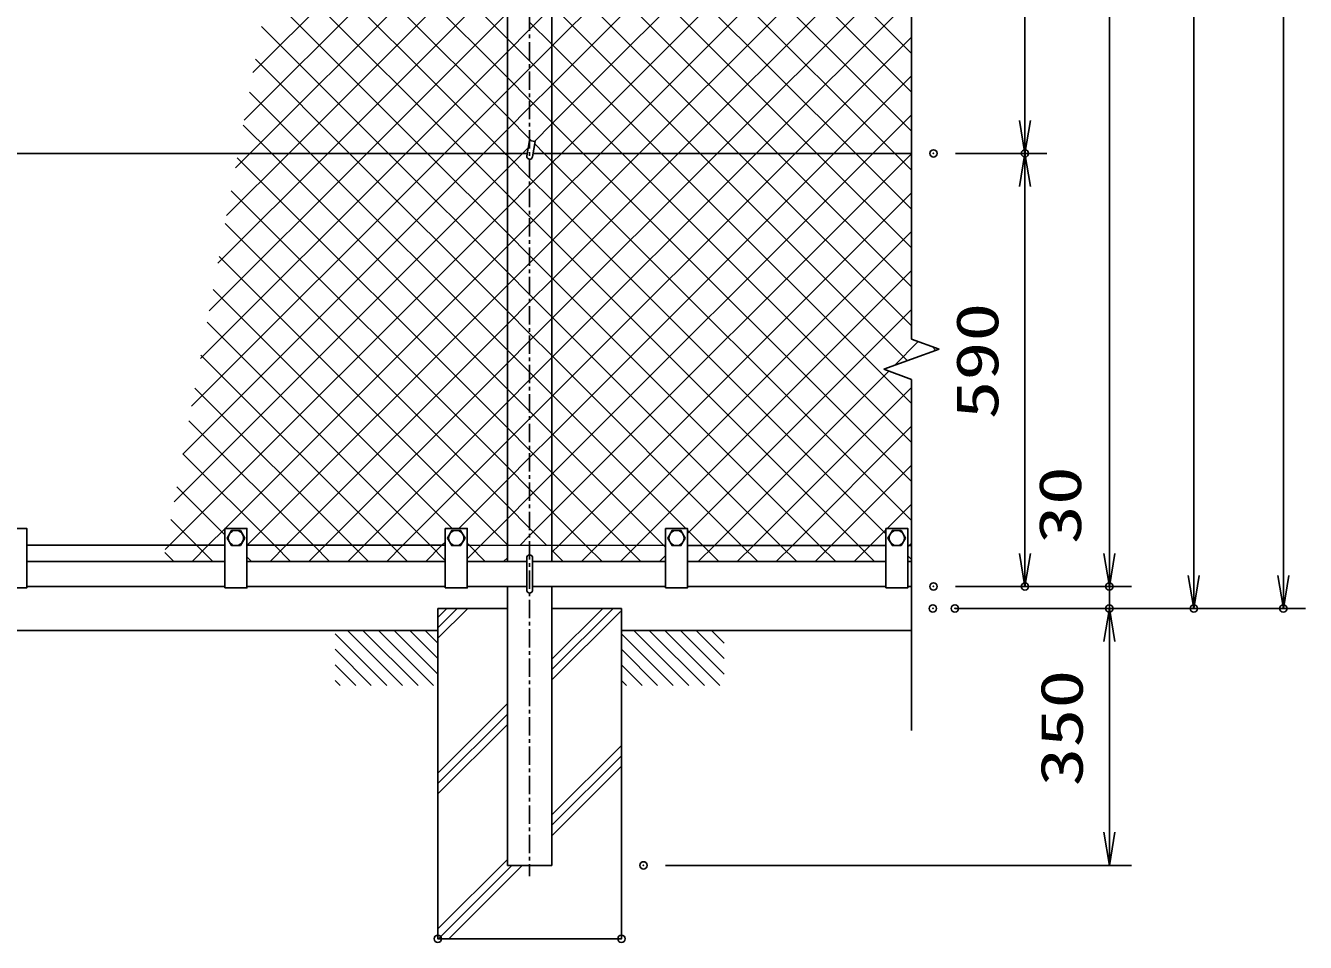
# Model space of a CAD drawing. Units: millimetres, scale not verified. Extents: x -4425 to 4425, y -3150 to 3150.
# Drawn here: x -1908 to -165, y -554 to 695 of the extents above; entities that cross this region are included whole.
import ezdxf
from ezdxf.enums import TextEntityAlignment as Align

# ---------------------------------------------------------------- set-up
doc = ezdxf.new("R2010")
doc.units = ezdxf.units.MM
doc.header["$LTSCALE"] = 20
doc.header["$PDMODE"] = 32
doc.header["$PDSIZE"] = 10
doc.linetypes.add('USER1', pattern=[2, 1.25, -0.25, 0.25, -0.25])
for name, color, linetype, lineweight in [('0-0_1', 7, 'Continuous', 25), ('0-1_0', 7, 'Continuous', 25), ('0-2_2', 7, 'Continuous', 25), ('0-5_EXTCNT-L', 4, 'Continuous', 25)]:
    doc.layers.add(name, color=color, linetype=linetype, lineweight=lineweight)
doc.layers.add('0-3_DEFPOINTS', color=7, linetype='Continuous')
doc.styles.add('ＭＳ ゴシック', font='')
doc.styles.get('ＭＳ ゴシック').set_extended_font_data('MS Gothic')

# ---------------------------------------------------------------- blocks, each defined once
blk = doc.blocks.new('C21')
at = {"layer": '0-0_1', "color": 4}
blk.add_line((62268.3, 59006.9), (63080.7, 59819.3), dxfattribs=at)
blk = doc.blocks.new('C22')
at = {"layer": '0-0_1', "color": 4}
blk.add_line((62268.3, 59289.7), (62797.8, 59819.3), dxfattribs=at)
blk = doc.blocks.new('C23')
at = {"layer": '0-0_1', "color": 4}
blk.add_line((62268.3, 59572.6), (62515, 59819.3), dxfattribs=at)
blk = doc.blocks.new('C47')
at = {"layer": '0-0_1', "color": 4}
blk.add_line((59468.3, 59530.2), (60879.3, 58119.3), dxfattribs=at)
blk = doc.blocks.new('C48')
at = {"layer": '0-0_1', "color": 4}
blk.add_line((59803.5, 59619.3), (61303.5, 58119.3), dxfattribs=at)
blk = doc.blocks.new('C49')
at = {"layer": '0-0_1', "color": 4}
blk.add_line((60227.8, 59619.3), (61727.8, 58119.3), dxfattribs=at)
blk = doc.blocks.new('C50')
at = {"layer": '0-0_1', "color": 4}
blk.add_line((60652.1, 59619.3), (62152.1, 58119.3), dxfattribs=at)
blk = doc.blocks.new('C51')
at = {"layer": '0-0_1', "color": 4}
blk.add_line((61076.3, 59619.3), (62268.3, 58427.3), dxfattribs=at)
blk = doc.blocks.new('C52')
at = {"layer": '0-0_1', "color": 4}
blk.add_line((61500.6, 59619.3), (62268.3, 58851.6), dxfattribs=at)
blk = doc.blocks.new('C53')
at = {"layer": '0-0_1', "color": 4}
blk.add_line((61924.9, 59619.3), (62268.3, 59275.8), dxfattribs=at)
blk = doc.blocks.new('C54')
at = {"layer": '0-0_1', "color": 4}
blk.add_line((59468.3, 59106), (60455, 58119.3), dxfattribs=at)
blk = doc.blocks.new('C55')
at = {"layer": '0-0_1', "color": 4}
blk.add_line((59468.3, 58681.7), (60030.7, 58119.3), dxfattribs=at)
blk = doc.blocks.new('C56')
at = {"layer": '0-0_1', "color": 4}
blk.add_line((59468.3, 58257.5), (59606.5, 58119.3), dxfattribs=at)
blk = doc.blocks.new('C57')
at = {"layer": '0-0_1', "color": 4}
blk.add_line((67268.3, 59530.2), (68679.3, 58119.3), dxfattribs=at)
blk = doc.blocks.new('C58')
at = {"layer": '0-0_1', "color": 4}
blk.add_line((67603.5, 59619.3), (69103.5, 58119.3), dxfattribs=at)
blk = doc.blocks.new('C59')
at = {"layer": '0-0_1', "color": 4}
blk.add_line((68027.8, 59619.3), (69527.8, 58119.3), dxfattribs=at)
blk = doc.blocks.new('C60')
at = {"layer": '0-0_1', "color": 4}
blk.add_line((68452.1, 59619.3), (69952.1, 58119.3), dxfattribs=at)
blk = doc.blocks.new('C61')
at = {"layer": '0-0_1', "color": 4}
blk.add_line((68876.3, 59619.3), (70068.3, 58427.3), dxfattribs=at)
blk = doc.blocks.new('C62')
at = {"layer": '0-0_1', "color": 4}
blk.add_line((69300.6, 59619.3), (70068.3, 58851.6), dxfattribs=at)
blk = doc.blocks.new('C63')
at = {"layer": '0-0_1', "color": 4}
blk.add_line((69724.9, 59619.3), (70068.3, 59275.8), dxfattribs=at)
blk = doc.blocks.new('C64')
at = {"layer": '0-0_1', "color": 4}
blk.add_line((67268.3, 59106), (68255, 58119.3), dxfattribs=at)
blk = doc.blocks.new('C65')
at = {"layer": '0-0_1', "color": 4}
blk.add_line((67268.3, 58681.7), (67830.7, 58119.3), dxfattribs=at)
blk = doc.blocks.new('C66')
at = {"layer": '0-0_1', "color": 4}
blk.add_line((67268.3, 58257.5), (67406.5, 58119.3), dxfattribs=at)
blk = doc.blocks.new('DARROWS')
at = {"layer": '0-1_0', "color": 2}
blk.add_line((0, 0), (-19.982, 0), dxfattribs=at)
blk.add_lwpolyline([(-20, -3.333), (0, 0), (-20, 3.333)], dxfattribs=at)

msp = doc.modelspace()

# ---------------------------------------------------------------- linework, layer by layer
at = {"layer": '0-0_1', "color": 4, "linetype": 'USER1'}
msp.add_line((-1221.61, 2232.72), (-1221.61, -463.58), dxfattribs=at)
at = {"layer": '0-0_1'}
for p, q in [((-1251.91, 1666.96), (-1251.91, -35.04)), ((-1191.31, 1666.96), (-1191.31, -35.04)), ((-1217.65, 516.38), (-1214, 537.06)), ((-1224.96, 520.96), (-3216.84, 520.96)), ((-701.61, 520.96), (-1216.84, 520.96)), ((-1636.61, -71.04), (-1636.61, 9.96)), ((-1336.61, -71.05), (-1336.61, 9.96)), ((-1036.61, -71.05), (-1036.61, 9.95)), ((-736.61, -71.05), (-736.61, 9.95)), ((-1636.61, -13.04), (-1906.61, -13.04)), ((-1336.61, -13.04), (-1606.61, -13.04)), ((-1036.61, -13.05), (-1306.61, -13.04)), ((-736.61, -13.05), (-1006.61, -13.05)), ((-701.61, -13.05), (-706.61, -13.05)), ((-1225.61, -74.04), (-1225.61, -30.04)), ((-1217.61, -74.04), (-1217.61, -30.05)), ((-1636.61, -35.04), (-1906.61, -35.04)), ((-1336.61, -35.04), (-1606.61, -35.04)), ((-1225.61, -35.05), (-1306.61, -35.05)), ((-1036.61, -35.05), (-1217.61, -35.05)), ((-736.61, -35.05), (-1006.61, -35.05)), ((-701.61, -35.05), (-706.61, -35.05)), ((-1636.61, -69.04), (-1906.61, -69.04)), ((-1336.61, -69.04), (-1606.61, -69.04)), ((-1225.61, -69.05), (-1306.61, -69.05)), ((-1251.91, -69.04), (-1251.91, -449.04)), ((-1036.61, -69.05), (-1217.61, -69.05)), ((-1191.31, -69.04), (-1191.31, -449.04)), ((-736.61, -69.05), (-1006.61, -69.05)), ((-701.61, -69.05), (-706.61, -69.05)), ((-1346.61, -99.04), (-1346.61, -549.04)), ((-1346.61, -99.04), (-1251.91, -99.04)), ((-1191.31, -99.04), (-1096.61, -99.04)), ((-1096.61, -99.04), (-1096.61, -549.04)), ((-1346.61, -129.04), (-3096.61, -129.04)), ((-701.61, -129.04), (-1096.61, -129.04)), ((-1251.91, -449.04), (-1191.31, -449.04)), ((-1346.61, -549.04), (-1096.61, -549.04))]:
    msp.add_line(p, q, dxfattribs=at)
at = {"layer": '0-0_1', "color": 4}
for p, q in [((-701.61, 1349.1), (-701.61, 267.83)), ((-664.02, 254.14), (-701.61, 267.83)), ((-739.19, 226.78), (-664.02, 254.14)), ((-739.19, 226.78), (-701.61, 213.1)), ((-701.61, 213.1), (-701.61, -265.22)), ((-1191.31, -168.2), (-1122.14, -99.04)), ((-1191.31, -182.34), (-1108, -99.04)), ((-1191.31, -196.49), (-1097.98, -103.16)), ((-1346.61, -323.5), (-1251.83, -228.73)), ((-1346.61, -337.64), (-1251.83, -242.87)), ((-1346.61, -351.79), (-1251.83, -257.01)), ((-1191.31, -380.33), (-1096.61, -285.63)), ((-1096.61, -299.78), (-1191.31, -394.48)), ((-1191.31, -408.62), (-1096.61, -313.92)), ((-1346.61, -535.63), (-1251.91, -440.93)), ((-1245.87, -449.04), (-1345.87, -549.04)), ((-1331.72, -549.04), (-1231.72, -449.04))]:
    msp.add_line(p, q, dxfattribs=at)
at = {"layer": '0-0_1'}
for points in [[(-1225.54, 517.71), (-1221.89, 538.39), (-1214, 537.06)], [(-1936.61, -71.04), (-1906.61, -71.04), (-1906.61, 9.96), (-1936.61, 9.96)], [(-1636.61, -71.04), (-1606.61, -71.04), (-1606.61, 9.96), (-1636.61, 9.96)], [(-1336.61, -71.05), (-1306.61, -71.05), (-1306.61, 9.96), (-1336.61, 9.96)], [(-1036.61, -71.05), (-1006.61, -71.05), (-1006.61, 9.95), (-1036.61, 9.95)], [(-736.61, -71.05), (-706.61, -71.05), (-706.61, 9.95), (-736.61, 9.95)]]:
    msp.add_lwpolyline(points, dxfattribs=at)
for centre, start, end in [((-1221.61, 516.96), 169.25091, 351.57761), ((-1221.61, -30.05), 0, 179.99992), ((-1221.61, -74.04), 179.99817, 0)]:
    msp.add_arc(centre, 4, start, end, dxfattribs=at)
at = {"layer": '0-1_0', "color": 2}
for p, q in [((-195.02, 2057.14), (-195.02, -54.04)), ((-432.02, 1655.96), (-432.02, -24.05)), ((-317.02, 1655.96), (-317.02, -54.04)), ((-547.02, 1065.96), (-547.02, 565.96)), ((-547.02, 475.96), (-547.02, -24.05)), ((-432.02, -24.05), (-432.02, 20.95)), ((-432.02, -99.04), (-432.02, -69.05)), ((-432.02, -144.04), (-432.02, -189.04)), ((-432.02, -404.04), (-432.02, -144.04))]:
    msp.add_line(p, q, dxfattribs=at)
at = {"layer": '0-1_0', "color": 1}
for p, q in [((-641.61, 520.96), (-517.02, 520.96)), ((-641.61, 520.96), (-517.02, 520.96)), ((-641.61, -69.05), (-517.02, -69.05)), ((-641.61, -69.05), (-402.02, -69.05)), ((-641.61, -69.05), (-402.02, -69.05)), ((-642.37, -99.04), (-402.02, -99.04)), ((-642.37, -99.04), (-287.02, -99.04)), ((-642.37, -99.04), (-402.02, -99.04)), ((-612.37, -99.04), (-165.02, -99.04)), ((-1036.61, -449.04), (-402.02, -449.04))]:
    msp.add_line(p, q, dxfattribs=at)
at = {"layer": '0-2_2'}
for points in [[(-1609.61, -3.05), (-1615.61, 7.35), (-1627.61, 7.35), (-1633.61, -3.05), (-1627.61, -13.44), (-1615.61, -13.44)], [(-1309.61, -3.05), (-1315.61, 7.35), (-1327.61, 7.35), (-1333.61, -3.05), (-1327.61, -13.44), (-1315.61, -13.44)], [(-1009.61, -3.05), (-1015.61, 7.35), (-1027.61, 7.35), (-1033.61, -3.05), (-1027.61, -13.44), (-1015.61, -13.44)], [(-709.61, -3.05), (-715.61, 7.34), (-727.61, 7.34), (-733.61, -3.05), (-727.61, -13.44), (-715.61, -13.44)]]:
    msp.add_lwpolyline(points, close=True, dxfattribs=at)
for centre in [(-1621.61, -3.05), (-1321.61, -3.05), (-1021.61, -3.05), (-721.61, -3.05)]:
    msp.add_circle(centre, 10.39, dxfattribs=at)
at = {"layer": '0-3_DEFPOINTS'}
for p in [(-671.61, 520.96), (-547.02, 520.96), (-671.61, -69.05), (-547.02, -69.05), (-432.02, -69.05), (-672.37, -99.04), (-642.37, -99.04), (-432.02, -99.04), (-317.02, -99.04), (-195.02, -99.04), (-1066.61, -449.04), (-1346.61, -549.04), (-1096.61, -549.04)]:
    msp.add_point(p, dxfattribs=at)
at = {"layer": '0-5_EXTCNT-L'}
for p, q in [((-1191.31, 667.08), (-747.42, 1110.96)), ((-701.61, 657.27), (-1155.3, 1110.96)), ((-1598.46, 631.16), (-1251.91, 977.71)), ((-724.4, 520.96), (-1191.31, 987.87)), ((-1251.91, 677.24), (-1537.5, 962.83)), ((-1610.4, 566.19), (-1251.91, 924.68)), ((-777.43, 520.96), (-1191.31, 934.84)), ((-1251.91, 624.21), (-1545.73, 918.03)), ((-1602.59, 520.96), (-1251.91, 871.64)), ((-830.46, 520.96), (-1191.31, 881.81)), ((-1019.22, 520.96), (-701.61, 838.58)), ((-883.5, 520.96), (-1191.31, 828.77)), ((-1549.55, 520.96), (-1251.91, 818.61)), ((-966.19, 520.96), (-701.61, 785.55)), ((-1307.76, 520.96), (-1570.43, 783.64)), ((-1496.52, 520.96), (-1251.91, 765.58)), ((-1360.79, 520.96), (-1578.67, 738.84)), ((-913.16, 520.96), (-701.61, 732.51)), ((-1221.61, 689.81), (-1191.31, 720.11)), ((-1443.49, 520.96), (-1251.91, 712.54)), ((-1191.31, 669.68), (-1221.61, 699.97)), ((-1413.83, 520.96), (-1586.9, 694.04)), ((-1251.91, 659.51), (-1221.61, 689.81)), ((-1221.61, 646.94), (-1251.91, 677.24)), ((-1221.61, 636.78), (-1191.31, 667.08)), ((-1042.6, 520.96), (-1191.31, 669.68)), ((-860.12, 520.96), (-701.61, 679.48)), ((-1466.86, 520.96), (-1595.13, 649.24)), ((-1390.45, 520.96), (-1251.91, 659.51)), ((-1191.31, 616.64), (-1221.61, 646.94)), ((-1251.91, 606.48), (-1221.61, 636.78)), ((-1221.61, 593.91), (-1251.91, 624.21)), ((-1095.63, 520.96), (-1191.31, 616.64)), ((-1337.42, 520.96), (-1251.91, 606.48)), ((-1191.31, 563.61), (-1221.61, 593.91)), ((-1148.66, 520.96), (-1191.31, 563.61)), ((-1682.05, 176.34), (-1337.42, 520.96)), ((-1670.11, 241.31), (-1390.45, 520.96)), ((-1658.16, 306.29), (-1443.49, 520.96)), ((-1646.22, 371.26), (-1496.52, 520.96)), ((-1634.28, 436.24), (-1549.55, 520.96)), ((-1622.34, 501.21), (-1602.59, 520.96)), ((-1251.91, 146.91), (-1619.83, 514.84)), ((-1251.91, 306.01), (-1466.86, 520.96)), ((-1251.91, 359.04), (-1413.83, 520.96)), ((-1251.91, 412.08), (-1360.79, 520.96)), ((-1251.91, 465.11), (-1307.76, 520.96)), ((-1191.31, 348.88), (-1019.22, 520.96)), ((-1191.31, 295.85), (-966.19, 520.96)), ((-1191.31, 242.81), (-913.16, 520.96)), ((-1191.31, 189.78), (-860.12, 520.96)), ((-701.61, 73.91), (-1148.66, 520.96)), ((-701.61, 126.94), (-1095.63, 520.96)), ((-701.61, 179.98), (-1042.6, 520.96)), ((-701.61, 339.07), (-883.5, 520.96)), ((-701.61, 392.11), (-830.46, 520.96)), ((-701.61, 445.14), (-777.43, 520.96)), ((-701.61, 498.17), (-724.4, 520.96)), ((-1251.91, 93.88), (-1628.07, 470.04)), ((-1221.61, 434.81), (-1251.91, 465.11)), ((-1191.31, 404.51), (-1221.61, 434.81)), ((-1221.61, 381.78), (-1251.91, 412.08)), ((-773.75, -13.05), (-1191.31, 404.51)), ((-1128.97, -13.05), (-701.61, 414.32)), ((-1191.31, 351.48), (-1221.61, 381.78)), ((-1221.61, 328.74), (-1251.91, 359.04)), ((-1221.61, 318.58), (-1191.31, 348.88)), ((-826.78, -13.05), (-1191.31, 351.48)), ((-1075.93, -13.05), (-701.61, 361.28)), ((-1327.08, 9.96), (-1652.77, 335.64)), ((-1251.91, 288.28), (-1221.61, 318.58)), ((-1191.31, 298.44), (-1221.61, 328.74)), ((-1221.61, 275.71), (-1251.91, 306.01)), ((-879.82, -13.05), (-1191.31, 298.44)), ((-1006.61, 3.25), (-701.61, 308.25)), ((-1553.23, -13.04), (-1251.91, 288.28)), ((-1221.61, 265.55), (-1191.31, 295.85)), ((-1251.91, 235.25), (-1221.61, 265.55)), ((-1191.31, 245.41), (-1221.61, 275.71)), ((-724.8, 232.02), (-692.36, 264.46)), ((-1410.15, -13.04), (-1669.24, 246.04)), ((-932.85, -13.05), (-1191.31, 245.41)), ((-668.19, 252.63), (-672.97, 257.4)), ((-1500.2, -13.04), (-1251.91, 235.25)), ((-1221.61, 212.51), (-1191.31, 242.81)), ((-1251.91, 182.21), (-1221.61, 212.51)), ((-1463.18, -13.04), (-1677.47, 201.24)), ((-916.84, -13.05), (-701.61, 202.18)), ((-1447.16, -13.04), (-1251.91, 182.21)), ((-1221.61, 159.48), (-1191.31, 189.78)), ((-1251.91, 129.18), (-1221.61, 159.48)), ((-1516.21, -13.04), (-1685.7, 156.44)), ((-1221.61, 116.61), (-1251.91, 146.91)), ((-863.8, -13.05), (-701.61, 149.15)), ((-1394.13, -13.04), (-1251.91, 129.18)), ((-1569.25, -13.04), (-1693.94, 111.65)), ((-1191.31, 86.31), (-1221.61, 116.61)), ((-1221.61, 63.58), (-1251.91, 93.88)), ((-810.77, -13.05), (-701.61, 96.12)), ((-1091.95, -13.05), (-1191.31, 86.31)), ((-1636.61, 1.28), (-1702.17, 66.85)), ((-1191.31, 33.28), (-1221.61, 63.58)), ((-734.74, 9.95), (-701.61, 43.08)), ((-1144.98, -13.05), (-1191.31, 33.28)), ((-1575.23, -35.04), (-1553.23, -13.04)), ((-1547.25, -35.04), (-1569.25, -13.04)), ((-1522.2, -35.04), (-1500.2, -13.04)), ((-1494.21, -35.04), (-1516.21, -13.04)), ((-1469.16, -35.04), (-1447.16, -13.04)), ((-1441.18, -35.04), (-1463.18, -13.04)), ((-1416.13, -35.04), (-1394.13, -13.04)), ((-1388.15, -35.04), (-1410.15, -13.04)), ((-1150.97, -35.05), (-1128.97, -13.05)), ((-1122.98, -35.05), (-1144.98, -13.05)), ((-1097.94, -35.05), (-1075.93, -13.05)), ((-1069.95, -35.05), (-1091.95, -13.05)), ((-938.84, -35.05), (-916.84, -13.05)), ((-910.85, -35.05), (-932.85, -13.05)), ((-885.8, -35.05), (-863.8, -13.05)), ((-857.82, -35.05), (-879.82, -13.05)), ((-832.77, -35.05), (-810.77, -13.05)), ((-804.78, -35.05), (-826.78, -13.05)), ((-751.75, -35.05), (-773.75, -13.05)), ((-1706.35, -35.04), (-1718.64, -22.75)), ((-1600.28, -35.04), (-1606.61, -28.72)), ((-1257.03, -35.05), (-1251.91, -29.92)), ((-1176.01, -35.05), (-1191.31, -19.75)), ((-1044.9, -35.05), (-1036.61, -26.75)), ((-701.61, -32.16), (-706.61, -27.16))]:
    msp.add_line(p, q, dxfattribs=at)
for points in [[(-1693.99, 111.36), (-1284.39, 520.96), (-1251.91, 553.44), (-1221.61, 583.74), (-1191.31, 614.04), (-701.61, 1103.74)], [(-701.61, 551.21), (-1191.31, 1040.91), (-1221.61, 1071.21), (-1251.91, 1101.51), (-1261.36, 1110.96)], [(-701.61, 604.24), (-1191.31, 1093.94), (-1208.33, 1110.96)], [(-701.61, 286.04), (-936.53, 520.96), (-1191.31, 775.74), (-1221.61, 806.04), (-1251.91, 836.34), (-1512.8, 1097.23)], [(-707.07, 238.47), (-989.56, 520.96), (-1191.31, 722.71), (-1221.61, 753.01), (-1251.91, 783.31), (-1521.03, 1052.43)], [(-1215.08, 537.24), (-1191.31, 561.01), (-701.61, 1050.71)], [(-1717.87, -18.59), (-1712.33, -13.04), (-1251.91, 447.38), (-1221.61, 477.68), (-1191.31, 507.98), (-1178.32, 520.96), (-701.61, 997.68)], [(-1636.3, 9.96), (-1251.91, 394.35), (-1221.61, 424.65), (-1191.31, 454.95), (-1125.29, 520.96), (-701.61, 944.65)], [(-1606.61, -13.39), (-1606.26, -13.04), (-1251.91, 341.31), (-1221.61, 371.61), (-1191.31, 401.91), (-1072.26, 520.96), (-701.61, 891.61)], [(-1218.56, 537.83), (-1221.61, 540.88), (-1251.91, 571.18), (-1553.96, 873.23)], [(-736.61, 2.84), (-1191.31, 457.54), (-1221.61, 487.84), (-1251.91, 518.14), (-1254.73, 520.96), (-1562.2, 828.43)], [(-1318.1, 9.96), (-1251.91, 76.15), (-1221.61, 106.45), (-1191.31, 136.75), (-807.09, 520.96), (-701.61, 626.45)], [(-1008.88, 9.95), (-1191.31, 192.38), (-1221.61, 222.68), (-1251.91, 252.98), (-1519.89, 520.96), (-1603.37, 604.44)], [(-1036.61, -15.36), (-1038.92, -13.05), (-1191.31, 139.35), (-1221.61, 169.65), (-1251.91, 199.95), (-1572.93, 520.96), (-1611.6, 559.64)], [(-1306.61, -31.58), (-1288.07, -13.04), (-1251.91, 23.11), (-1221.61, 53.41), (-1191.31, 83.71), (-754.06, 520.96), (-701.61, 573.41)], [(-1705.93, 46.39), (-1251.91, 500.41), (-1231.35, 520.96), (-1223.59, 528.72)], [(-701.61, 20.88), (-1191.31, 510.58), (-1201.69, 520.96), (-1214.57, 533.84)], [(-1235.03, -13.05), (-1221.61, 0.38), (-1191.31, 30.68), (-701.61, 520.38)], [(-1191.31, -22.35), (-1182, -13.05), (-701.61, 467.35)], [(-1198.02, -13.05), (-1221.61, 10.55), (-1251.91, 40.85), (-1636.3, 425.24)], [(-1251.05, -13.04), (-1251.91, -12.19), (-1644.54, 380.44)], [(-1336.61, -33.55), (-1357.12, -13.04), (-1661, 290.84)], [(-991.87, -35.05), (-969.87, -13.05), (-732.48, 224.34)], [(-1653.31, -35.04), (-1675.31, -13.04), (-1710.4, 22.05)], [(-1681.3, -35.04), (-1659.3, -13.04), (-1636.61, 9.65)], [(-963.88, -35.05), (-985.88, -13.05), (-1006.61, 7.68)], [(-779.74, -35.05), (-757.74, -13.05), (-736.61, 8.09)], [(-1363.1, -35.04), (-1341.1, -13.04), (-1336.61, -8.55)], [(-1282.08, -35.05), (-1304.08, -13.04), (-1306.61, -10.52)], [(-706.61, -14.95), (-704.71, -13.05), (-701.61, -9.95)]]:
    msp.add_lwpolyline(points, dxfattribs=at)

# ---------------------------------------------------------------- block references
at = {"layer": '0-1_0', "xscale": 2.25, "yscale": 2.25}
for p, rotation in [((-547.02, 520.96), 270), ((-547.02, 520.96), 90), ((-547.02, -69.05), 270), ((-432.02, -69.05), 270), ((-432.02, -69.05), 270), ((-317.02, -99.04), 270), ((-195.02, -99.04), 270), ((-432.02, -99.04), 90), ((-432.02, -99.04), 90), ((-432.02, -449.04), 270)]:
    msp.add_blockref('DARROWS', p, dxfattribs=dict(at, rotation=rotation))
at = {"layer": '0-1_0', "xscale": 0.05, "yscale": 0.05}
for name, p in [('C21', (-4460.02, -3090)), ('C22', (-4460.02, -3090)), ('C23', (-4460.02, -3090)), ('C47', (-4460.02, -3110)), ('C48', (-4460.02, -3110)), ('C49', (-4460.02, -3110)), ('C50', (-4460.02, -3110)), ('C51', (-4460.02, -3110)), ('C52', (-4460.02, -3110)), ('C53', (-4460.02, -3110)), ('C57', (-4460.02, -3110)), ('C58', (-4460.02, -3110)), ('C59', (-4460.02, -3110)), ('C60', (-4460.02, -3110)), ('C61', (-4460.02, -3110)), ('C62', (-4460.02, -3110)), ('C63', (-4460.02, -3110)), ('C54', (-4460.02, -3110)), ('C64', (-4460.02, -3110)), ('C55', (-4460.02, -3110)), ('C65', (-4460.02, -3110)), ('C56', (-4460.02, -3110)), ('C66', (-4460.02, -3110))]:
    msp.add_blockref(name, p, dxfattribs=at)

# ---------------------------------------------------------------- texts
at = {"layer": '0-1_0', "color": 3, "style": 'ＭＳ ゴシック', "width": 1.35}
for s, p in [('590', (-565.92, 158.46)), ('30', (-453.15, -11.27)), ('350', (-450.92, -341.54))]:
    msp.add_text(s, height=57.77, rotation=90, dxfattribs=at).set_placement(p, align=Align.BOTTOM_LEFT)

doc.saveas('drawing.dxf')
